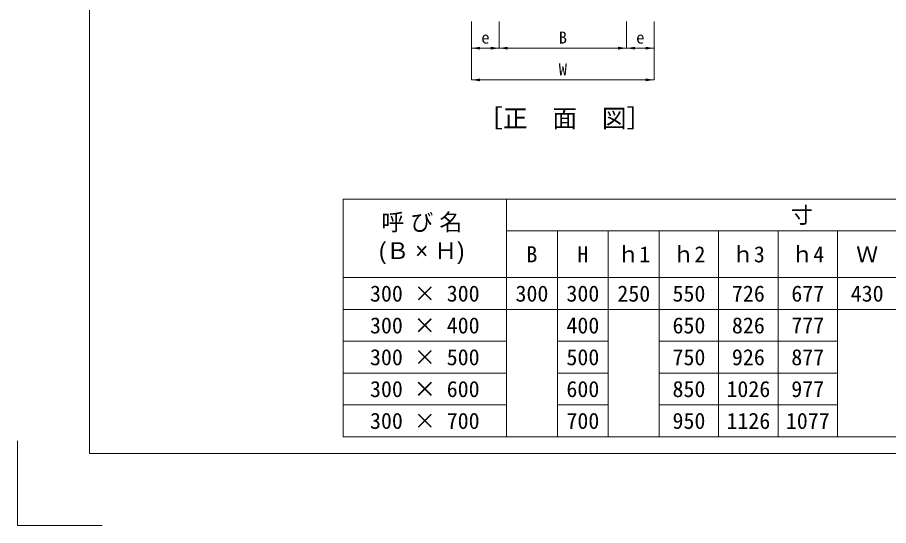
# Model space of a CAD drawing. Units: millimetres at full size; details may follow other scales. Extents: x 5964 to 125098, y -10801 to 28073.
# Drawn here: x 97014 to 99067, y 6820 to 8018 of the extents above; entities that cross this region are included whole.
import ezdxf
from ezdxf.enums import TextEntityAlignment as Align

# ---------------------------------------------------------------- set-up
doc = ezdxf.new("R2010")
doc.units = ezdxf.units.MM
doc.header["$LTSCALE"] = 19
for name, color, linetype, lineweight in [('0_2', 7, 'Continuous', 20), ('Defpoints_3', 7, 'Continuous', 13), ('寸法線', 7, 'Continuous', 9), ('枠', 5, 'Continuous', 5)]:
    doc.layers.add(name, color=color, linetype=linetype, lineweight=lineweight)
doc.styles.add('ＭＳ ゴシック', font='')
doc.styles.add('ＭＳ Ｐゴシック', font='')
doc.styles.get('ＭＳ ゴシック').set_extended_font_data('MS Gothic')
doc.styles.get('ＭＳ Ｐゴシック').set_extended_font_data('MS PGothic')

# ---------------------------------------------------------------- blocks, each defined once
blk = doc.blocks.new('filled_arrow')
at = {"color": 0, "linetype": 'Continuous', "lineweight": -2}
blk.add_solid([(7.5, 1.25), (0, 0), (7.5, -1.25)], dxfattribs=at)

msp = doc.modelspace()

# ---------------------------------------------------------------- linework, layer by layer
at = {"layer": 'Defpoints_3', "color": 8, "lineweight": 0}
for p, q in [((98166.88, 7329.41), (98286.88, 7329.41)), ((98406.88, 7329.41), (98526.88, 7329.41)), ((98946.88, 7329.41), (100561.88, 7329.41))]:
    msp.add_line(p, q, dxfattribs=at)
at = {"layer": 'Defpoints_3'}
for p, q in [((97014.38, 7020.09), (97014.38, 6820.09)), ((97014.38, 6820.09), (97214.38, 6820.09))]:
    msp.add_line(p, q, dxfattribs=at)
at = {"layer": '寸法線'}
for p, q in [((98084.74, 8007.7), (98084.74, 7945.24)), ((98084.74, 8007.7), (98084.74, 7870.51)), ((98149.74, 8007.7), (98149.74, 7945.24)), ((98149.74, 8007.7), (98149.74, 7945.24)), ((98449.74, 8007.7), (98449.74, 7945.24)), ((98449.74, 8007.7), (98449.74, 7945.24)), ((98514.74, 8007.7), (98514.74, 7945.24)), ((98514.74, 8007.7), (98514.74, 7870.51)), ((98084.74, 7945.24), (98149.74, 7945.24)), ((98149.74, 7945.24), (98449.74, 7945.24)), ((98449.74, 7945.24), (98514.74, 7945.24)), ((98084.74, 7870.51), (98514.74, 7870.51))]:
    msp.add_line(p, q, dxfattribs=at)
at = {"layer": '寸法線', "lineweight": 13}
for p, q in [((97781.88, 7589.41), (100911.88, 7589.41)), ((97781.88, 7589.41), (97781.88, 7029.41)), ((98166.88, 7589.41), (98166.88, 7029.41)), ((98166.88, 7514.41), (100911.88, 7514.41)), ((98286.88, 7514.41), (98286.88, 7029.41)), ((98406.88, 7514.41), (98406.88, 7029.41)), ((98526.88, 7514.41), (98526.88, 7029.41)), ((98666.88, 7514.41), (98666.88, 7029.41)), ((98806.88, 7514.41), (98806.88, 7029.41)), ((98946.88, 7514.41), (98946.88, 7029.41)), ((97781.88, 7404.41), (100911.88, 7404.41)), ((97781.88, 7329.41), (98166.88, 7329.41)), ((98286.88, 7329.41), (98406.88, 7329.41)), ((98526.88, 7329.41), (98946.88, 7329.41)), ((97781.88, 7254.41), (98166.88, 7254.41)), ((98286.88, 7254.41), (98406.88, 7254.41)), ((98526.88, 7254.41), (98946.88, 7254.41)), ((97781.88, 7179.41), (98166.88, 7179.41)), ((98286.88, 7179.41), (98406.88, 7179.41)), ((98526.88, 7179.41), (98946.88, 7179.41)), ((97781.88, 7104.41), (98166.88, 7104.41)), ((98286.88, 7104.41), (98406.88, 7104.41)), ((98526.88, 7104.41), (98946.88, 7104.41)), ((97781.88, 7029.41), (100911.88, 7029.41))]:
    msp.add_line(p, q, dxfattribs=at)
at = {"layer": '枠', "lineweight": 20}
for q in [(97184.38, 10850.09), (102784.38, 6990.09)]:
    msp.add_line((97184.38, 6990.09), q, dxfattribs=at)

# ---------------------------------------------------------------- block references
at = {"layer": '寸法線', "xscale": 2.67, "yscale": 2.67}
for p in [(98084.74, 7945.24), (98149.74, 7945.24), (98449.74, 7945.24), (98084.74, 7870.51)]:
    msp.add_blockref('filled_arrow', p, dxfattribs=at)
at = {"layer": '寸法線', "xscale": 2.67, "yscale": 2.67, "rotation": 180}
for p in [(98149.74, 7945.24), (98449.74, 7945.24), (98514.74, 7945.24), (98514.74, 7870.51)]:
    msp.add_blockref('filled_arrow', p, dxfattribs=at)

# ---------------------------------------------------------------- texts
at = {"layer": '0_2', "style": 'ＭＳ ゴシック'}
msp.add_text('［正\u3000面\u3000図］', height=42.72, dxfattribs=at).set_placement((98100.29, 7745.83), align=Align.BOTTOM_LEFT)
at = {"layer": '寸法線', "style": 'ＭＳ ゴシック'}
for s, height, p in [('e', 28.48, (98117.24, 7970.24)), ('B', 28.48, (98299.74, 7970.24)), ('e', 28.48, (98482.24, 7970.24)), ('W', 28.48, (98299.74, 7895.51)), ('寸          法            （ｍｍ）', 37.98, (99276.88, 7551.91)), ('B', 37.98, (98226.88, 7459.41)), ('H', 37.98, (98346.88, 7459.41)), ('ｈ1', 37.98, (98466.88, 7459.41)), ('ｈ2', 37.98, (98596.88, 7459.41)), ('ｈ3', 37.98, (98736.88, 7459.41)), ('ｈ4', 37.98, (98876.88, 7459.41)), ('Ｗ', 37.98, (99016.88, 7459.41)), ('300 × 300', 37.98, (97974.38, 7366.91)), ('300', 37.98, (98226.88, 7366.91)), ('300', 37.98, (98346.88, 7366.91)), ('250', 37.98, (98466.88, 7366.91)), ('550', 37.98, (98596.88, 7366.91)), ('726', 37.98, (98736.88, 7366.91)), ('677', 37.98, (98876.88, 7366.91)), ('430', 37.98, (99016.88, 7366.91)), ('300 × 400', 37.98, (97974.38, 7291.91)), ('400', 37.98, (98346.88, 7291.91)), ('650', 37.98, (98596.88, 7291.91)), ('826', 37.98, (98736.88, 7291.91)), ('777', 37.98, (98876.88, 7291.91)), ('300 × 500', 37.98, (97974.38, 7216.91)), ('500', 37.98, (98346.88, 7216.91)), ('750', 37.98, (98596.88, 7216.91)), ('926', 37.98, (98736.88, 7216.91)), ('877', 37.98, (98876.88, 7216.91)), ('300 × 600', 37.98, (97974.38, 7141.91)), ('600', 37.98, (98346.88, 7141.91)), ('850', 37.98, (98596.88, 7141.91)), ('1026', 37.98, (98736.88, 7141.91)), ('977', 37.98, (98876.88, 7141.91)), ('300 × 700', 37.98, (97974.38, 7066.91)), ('700', 37.98, (98346.88, 7066.91)), ('950', 37.98, (98596.88, 7066.91)), ('1126', 37.98, (98736.88, 7066.91)), ('1077', 37.98, (98876.88, 7066.91))]:
    msp.add_text(s, height=height, dxfattribs=at).set_placement(p, align=Align.MIDDLE_CENTER)
at = {"layer": '寸法線', "style": 'ＭＳ Ｐゴシック'}
for s, p in [('呼 び 名', (97871.91, 7503.51)), ('(Ｂ × Ｈ)', (97866.31, 7436.31))]:
    msp.add_text(s, height=39.59, dxfattribs=at).set_placement(p, align=Align.BOTTOM_LEFT)

doc.saveas('drawing.dxf')
